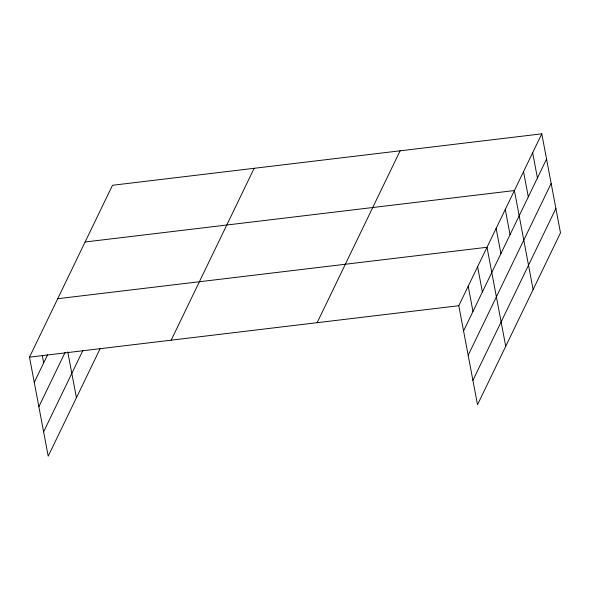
<?xml version="1.0" encoding="UTF-8"?>
<svg xmlns="http://www.w3.org/2000/svg" width="590" height="590" viewBox="0 0 590 590"><rect width="100%" height="100%" fill="white"/><g stroke="black" fill="none" stroke-linecap="round" stroke-linejoin="round"><path stroke-width="0.89" d="M100.241 348.41L48.21 456.166L29.5 357.149L112.491 185.275L541.79 133.834L560.5 232.851L477.509 404.725L458.799 305.709L541.79 133.834M34.264 382.379L47.591 354.789M38.866 406.731L65.129 352.355M43.608 431.821L82.939 350.364M171.166 340.172L254.157 168.305M317.132 322.686L400.123 150.811M463.57 330.938L546.561 159.064M468.172 355.283L551.156 183.416M472.907 380.373L555.898 208.499M85.1 241.996L514.406 190.548L533.117 289.565M57.717 298.717L487.016 247.269L505.726 346.286M29.5 357.149L458.799 305.709M532.659 152.736L537.431 177.974M523.537 171.646L528.301 196.876M505.276 209.457L510.04 234.687M496.146 228.359L500.917 253.597M477.612 266.746L482.384 291.976M468.209 286.224L472.974 311.461M67.761 351.876L76.427 397.734M42.31 355.696L43.675 362.902"/></g></svg>
